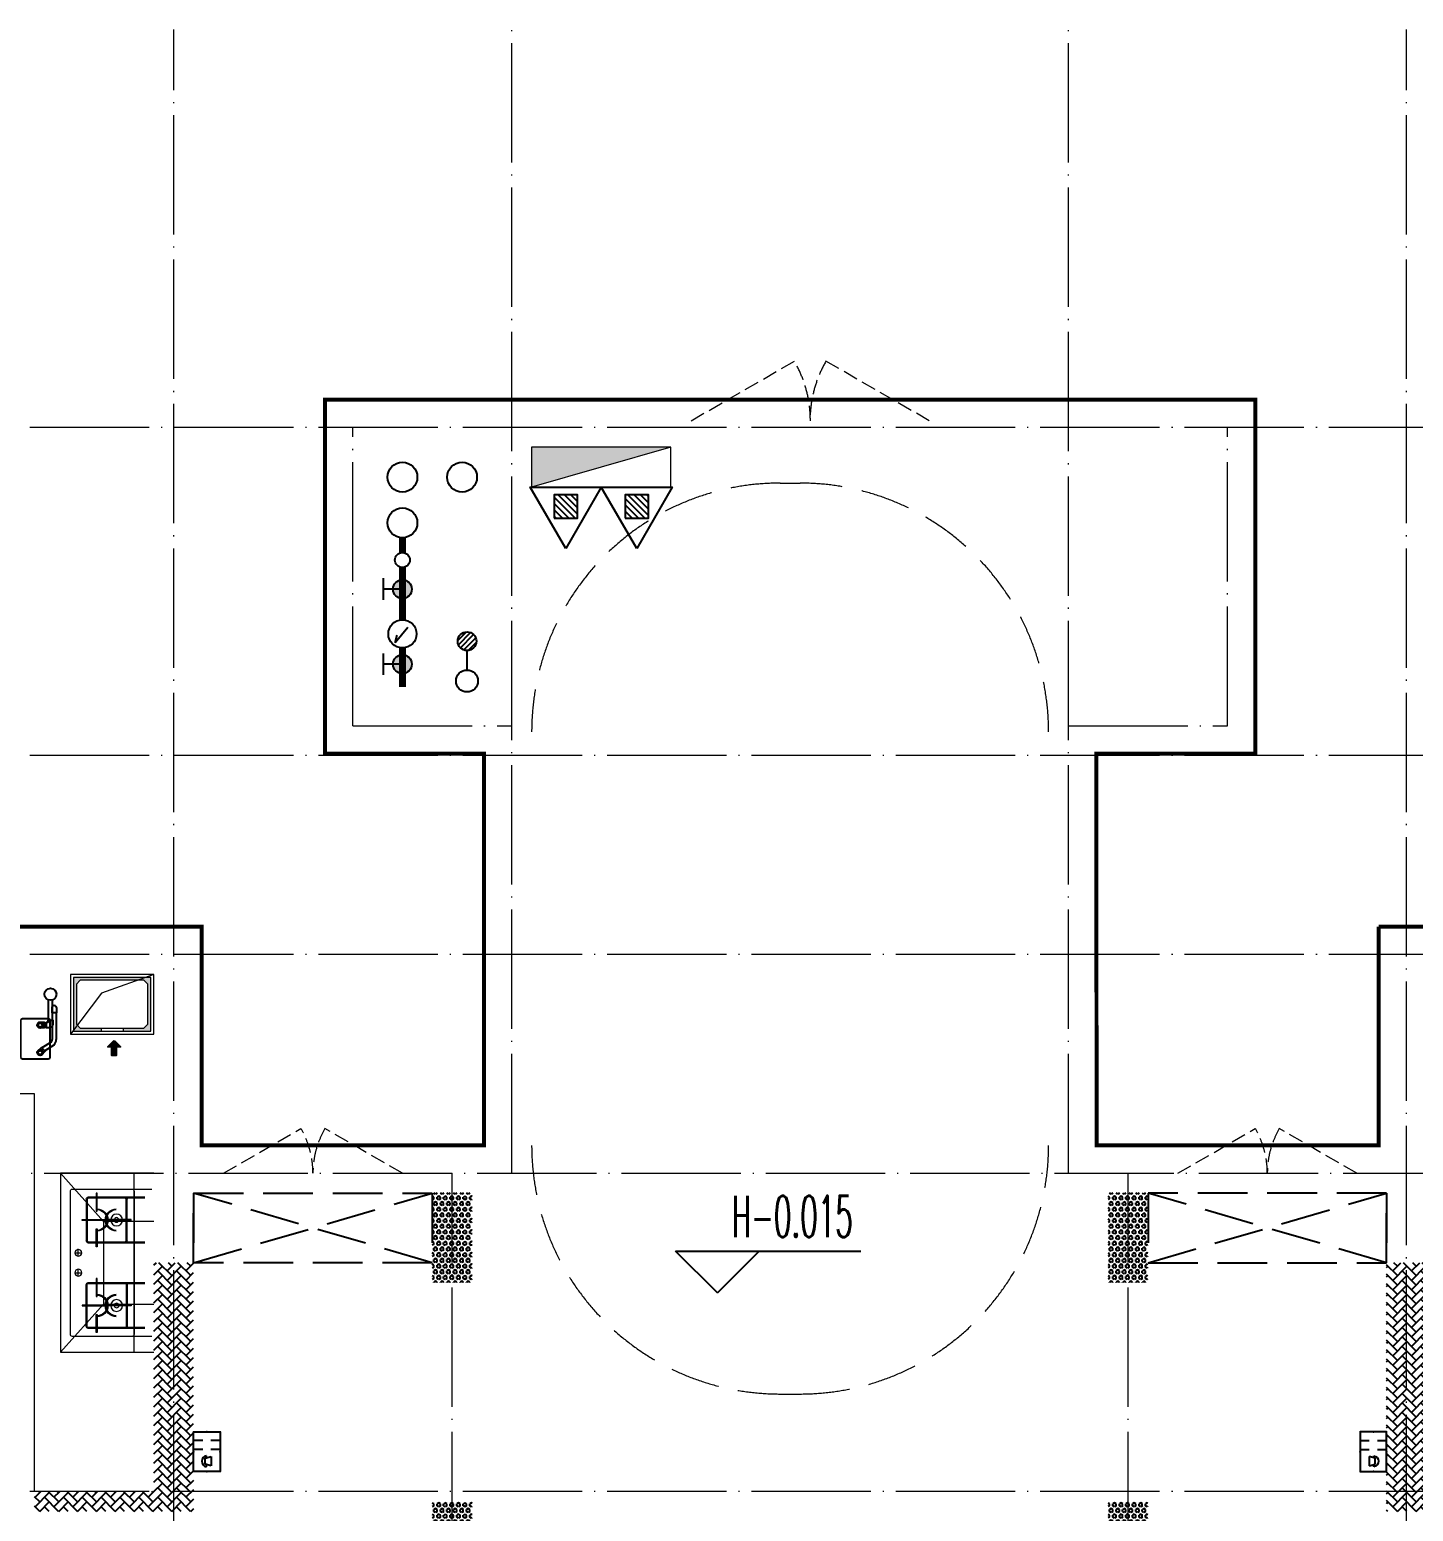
# Model space of a CAD drawing. Extents: x 27938 to 983267, y -209821 to 1628073.
# Drawn here: x 715192 to 722151, y -169535 to -162085 of the extents above; entities that cross this region are included whole.
import ezdxf
from ezdxf.enums import TextEntityAlignment as Align

# ---------------------------------------------------------------- set-up
doc = ezdxf.new("R2010")
doc.units = 0
doc.header["$LTSCALE"] = 1000
doc.header["$MEASUREMENT"] = 0
for name, pattern in [('A户型$0$DASH', [0.35, 0.25, -0.1]), ('DASH', [0.35, 0.25, -0.1]), ('DOTE', [2.42, 2, -0.2, 0.02, -0.2])]:
    doc.linetypes.add(name, pattern=pattern)
for name, color, linetype in [('3.5方案汇报，与郭总、侯月琴确定户型_t8$0$2020.03.04 -1安徽标准化洋房户型(UA）_t8_t8$0$看线', 154, 'Continuous'), ('5fur', 250, 'Continuous'), ('AH-FURNITURE', 1, 'Continuous'), ('DIM_ELEV', 3, 'Continuous'), ('EQUIP-安防', 3, 'Continuous'), ('EQUIP_地漏', 7, 'Continuous'), ('EQUIP_消防', 7, 'Continuous'), ('VPIPE-凝结', 150, 'Continuous'), ('VPIPE-废水', 31, 'Continuous'), ('VPIPE-消防', 1, 'TG_X'), ('VPIPE-给水', 3, 'TG_J'), ('保温', 6, 'Continuous'), ('建筑-排气道', 9, 'Continuous'), ('污水', 3, 'Continuous'), ('给水', 4, 'Continuous')]:
    doc.layers.add(name, color=color, linetype=linetype)
for name, color, linetype, lineweight in [('DOTE', 19, 'DOTE', 9), ('EQUIP_消火栓', 242, 'Continuous', 18), ('LVTRY', 1, 'Continuous', 13), ('PUB_HATCH', 8, 'Continuous', 9), ('STAIR', 2, 'Continuous', 18), ('WINDOW', 144, 'Continuous', 15), ('平面-空调预留孔', 173, 'Continuous', 15), ('立面-洞口示意', 152, 'Continuous', 13)]:
    doc.layers.add(name, color=color, linetype=linetype, lineweight=lineweight)
doc.styles.add('_TCH_DIM', font='SIMPLEX.shx', dxfattribs={"width": 0.7, "bigfont": 'GBCBIG.shx'})
doc.styles.add('_TEL_DIM', font='SIMPLEX', dxfattribs={"width": 0.8, "height": 3.5, "bigfont": 'HZTXT'})
doc.styles.add('DIM_FONT', font='SIMPLEX.shx', dxfattribs={"width": 0.56})
doc.styles.add('TG_LINETYPE', font='SIMPLEX', dxfattribs={"width": 0.8, "height": 3, "bigfont": 'HZTXT'})
doc.linetypes.add('TG_J', pattern='A,2,-0.22,["J",TG_LINETYPE,S=0.1,R=0,X=-0.18,Y=-0.15],0', length=2.22)
doc.linetypes.add('TG_X', pattern='A,4,-0.3,["X",TG_LINETYPE,S=0.1,R=0,X=-0.23,Y=-0.15],0', length=4.3)
pattern_1 = [(45, (0, 0), (0, 47.4157523), [100.584, -33.528]), (135, (23.708, 23.708), (3e-15, 47.4157523), [100.584, -33.528])]
pattern_2 = [(90, (0, 0), (-16.49778, 1e-15), [9.525, -19.05]), (210, (0, 0), (8.24889, -14.2874966), [9.525, -19.05]), (150, (6e-16, 9.525), (-8.24889, -14.2874966), [9.525, -19.05])]

# ---------------------------------------------------------------- blocks, each defined once
blk = doc.blocks.new('GFDGDGRDGRDG')
at = {"layer": 'DOTE', "linetype": 'DOTE', "ltscale": 0.3}
for p, q in [((609093.7, 360558.3), (609093.7, 376108.3)), ((610793.7, 370358.3), (610793.7, 376108.3)), ((613593.7, 370358.3), (613593.7, 376108.3)), ((615293.7, 360558.3), (615293.7, 376108.3)), ((626393.7, 374108.3), (573593.7, 374108.3)), ((609993.7, 372608.3), (609993.7, 374108.3)), ((614393.7, 372608.3), (614393.7, 374108.3)), ((609993.7, 372608.3), (610793.7, 372608.3)), ((613593.7, 372608.3), (614393.7, 372608.3)), ((626393.7, 372458.3), (573593.7, 372458.3)), ((626393.7, 371458.3), (573593.7, 371458.3)), ((573593.7, 370358.3), (626393.7, 370358.3)), ((610493.7, 368458.3), (610493.7, 370358.3)), ((613893.7, 368458.3), (613893.7, 370358.3)), ((626393.7, 368758.3), (573593.7, 368758.3))]:
    blk.add_line(p, q, dxfattribs=at)
blk = doc.blocks.new('VDGVDVXVE')
at = {"layer": '5fur', "linetype": 'A户型$0$DASH'}
blk.add_line((584793.7, 369908.3), (585993.7, 370258.3), dxfattribs=at)
for points in [[(585993.7, 369908.3), (584793.7, 370258.3)], [(584793.7, 370258.3), (584793.7, 369908.3), (584793.7, 370258.3), (585993.7, 370258.3), (585993.7, 369908.3), (584793.7, 369908.3)]]:
    blk.add_lwpolyline(points, dxfattribs=at)
blk = doc.blocks.new('$TwtSys$00000434')
for p, q in [((-0.5, 0.5), (-0.5, -0.5)), ((-0.5, -0.5), (0.5, 0.5)), ((0.5, 0.5), (-0.5, 0.5)), ((0.5, -0.5), (0.5, 0.5)), ((-0.5, -0.5), (0.5, -0.5))]:
    blk.add_line(p, q)
blk.add_solid([(0.5, -0.5), (0.5, 0.5), (-0.5, -0.5)])
blk = doc.blocks.new('$TwtSys$00000546')
h = blk.add_hatch()
h.set_pattern_fill('ANSI31', color=1, scale=200, style=0)
h.set_pattern_definition([(45, (-38543.802, -6670.83), (-17.67767, 17.67767), [])])
h.paths.add_polyline_path([(-64.9, 173.7), (64.9, 173.7), (64.9, 43.9), (-64.9, 43.9)])
at = {"color": 1}
for points in [[(0, 343.6), (-198.4, 0), (198.4, 0)], [(-64.9, 173.7), (64.9, 173.7), (64.9, 43.9), (-64.9, 43.9)]]:
    blk.add_lwpolyline(points, close=True, dxfattribs=at)
blk = doc.blocks.new('VDVDVDCZSCCS')
at = {"layer": '保温', "linetype": 'Continuous', "ltscale": 10}
h = blk.add_hatch(dxfattribs=at)
h.set_pattern_fill('HEX', color=251, scale=10, angle=90, style=0)
h.set_pattern_definition(pattern_2)
h.paths.add_polyline_path([(546716.7, 372073.7), (546916.7, 372073.7), (546916.6, 372523.7), (546716.6, 372523.7)])
h = blk.add_hatch(dxfattribs=at)
h.set_pattern_fill('HEX', color=251, scale=10, angle=90, style=0)
h.set_pattern_definition(pattern_2)
h.paths.add_polyline_path([(550316.4, 372073.8), (550116.4, 372073.8), (550116.5, 372523.8), (550316.5, 372523.8)])
at = {"layer": '保温', "linetype": 'ByBlock', "ltscale": 10}
h = blk.add_hatch(dxfattribs=at)
h.set_pattern_fill('AR-HBONE', color=251, scale=55)
h.set_pattern_definition(pattern_1)
h.paths.add_polyline_path([(545316.6, 372173.7), (545316.7, 370923.7), (545516.7, 370923.7), (545516.6, 372173.7)])
h = blk.add_hatch(dxfattribs=at)
h.set_pattern_fill('AR-HBONE', color=251, scale=55)
h.set_pattern_definition(pattern_1)
h.paths.add_polyline_path([(551716.6, 372173.7), (551716.5, 370923.7), (551516.5, 370923.7), (551516.6, 372173.7)])
h = blk.add_hatch(dxfattribs=at)
h.set_pattern_fill('AR-HBONE', color=251, scale=55)
h.set_pattern_definition(pattern_1)
h.paths.add_polyline_path([(545316.7, 370923.7), (545316.7, 371023.7), (544716.7, 371023.7), (544716.7, 370923.7)])
at = {"layer": '保温', "linetype": 'Continuous', "ltscale": 10}
h = blk.add_hatch(dxfattribs=at)
h.set_pattern_fill('HEX', color=251, scale=10, angle=90, style=0)
h.set_pattern_definition(pattern_2)
h.paths.add_polyline_path([(546716.7, 370823.7), (546916.7, 370823.7), (546916.6, 370973.7), (546716.6, 370973.7)])
h = blk.add_hatch(dxfattribs=at)
h.set_pattern_fill('HEX', color=251, scale=10, angle=90, style=0)
h.set_pattern_definition(pattern_2)
h.paths.add_polyline_path([(550316.4, 370823.8), (550116.4, 370823.8), (550116.5, 370973.8), (550316.5, 370973.8)])
blk = doc.blocks.new('A$C2705576B')
at = {"layer": '给水'}
h = blk.add_hatch(color=256, dxfattribs=at)
edge = h.paths.add_edge_path()
edge.add_arc((417.5, -1741.2), 47.2, 0, 360)
h = blk.add_hatch(color=256, dxfattribs=at)
edge = h.paths.add_edge_path()
edge.add_arc((794.7, -1741.2), 47.2, 0, 360)
for p, q in [((363.1, -1645.4), (471.8, -1645.4)), ((417.5, -1741.2), (417.5, -1645.4)), ((601.1, -1768.1), (525.3, -1704.3)), ((525.3, -1704.3), (564, -1715)), ((740.3, -1645.4), (849, -1645.4)), ((794.7, -1741.2), (794.7, -1645.4))]:
    blk.add_line(p, q, dxfattribs=at)
at = {"layer": '给水', "const_width": 35.4}
for points in [[(499.1, -1741.2), (302.5, -1741.2)], [(903.5, -1741.2), (640.6, -1741.2)], [(1052.8, -1741.2), (978.5, -1741.2)]]:
    blk.add_lwpolyline(points, dxfattribs=at)
at = {"layer": '给水'}
for centre, radius in [((417.5, -1741.2), 47.2), ((569.8, -1741.2), 70.8), ((794.7, -1741.2), 47.2), ((941, -1741.2), 37.5)]:
    blk.add_circle(centre, radius, dxfattribs=at)
blk = doc.blocks.new('$TwtSys$00000141')
at = {"color": 1}
for p, q in [((-47.1, 3.8), (-5, 45.9)), ((-47.1, 3.8), (-5, 45.9)), ((-43.6, -17.5), (17.5, 43.6)), ((-43.6, -17.5), (17.5, 43.6)), ((-33.2, -33.2), (33.2, 33.2)), ((-33.2, -33.2), (33.2, 33.2)), ((-16.2, -43.5), (43.8, 16.4)), ((-16.2, -43.5), (43.8, 16.4)), ((5.7, -46.1), (46.1, -5.7)), ((5.7, -46.1), (46.1, -5.7))]:
    blk.add_line(p, q, dxfattribs=at)
blk.add_circle((0, 0), 47, dxfattribs=at)
blk.add_circle((0, 0), 47, dxfattribs=at)
blk = doc.blocks.new('A$C60D053AF')
at = {"layer": 'AH-FURNITURE', "color": 8}
for p, q in [((192.5, -71), (327.6, -71)), ((232.5, -90), (128.3, -90)), ((232.5, -110), (128.3, -110)), ((192.5, -91), (327.6, -91)), ((245, -129.5), (245, -122.5)), ((265, -129.5), (265, -122.5)), ((341.7, -96.9), (370, -143.2)), ((355.9, -82.7), (384.2, -129)), ((255, -281), (255, -251)), ((255, -281), (393, -281)), ((393, -281), (393, -251))]:
    blk.add_line(p, q, dxfattribs=at)
for points in [[(170, -68, 1), (170, -94), (192.5, -94), (192.5, -68)], [(234, -251), (414, -251, 0.414214), (424, -241), (424, -111, 0.414214), (414, -101), (234, -101, 0.414214), (224, -111), (224, -241, 0.414214)], [(268, -122.5), (268, -107, 0.414214), (248, -87), (232.5, -87), (232.5, -113), (242, -113), (242, -122.5)], [(242, -152, 1), (268, -152), (268, -129.5), (242, -129.5)], [(383.8, -161.2, 1), (402.2, -142.8), (386.3, -126.9), (367.9, -145.3)]]:
    blk.add_lwpolyline(points, format="xyb", close=True, dxfattribs=at)
for centre, radius in [((100, -100), 30), ((255, -152), 15), ((255, -152), 10), ((393, -152), 15), ((393, -152), 10)]:
    blk.add_circle(centre, radius, dxfattribs=at)
for radius in [40, 20]:
    blk.add_arc((327.6, -111), radius, 45, 90, dxfattribs=at)
blk = doc.blocks.new('*U67')
h = blk.add_hatch(color=5)
h.set_gradient(color1=(0, 0, 255), rotation=180, tint=1)
h.paths.add_polyline_path([(0, 0), (-6.35, -6.35), (-6.35, -2.159), (-15, -2.159), (-15, 2.159), (-6.35, 2.159), (-6.35, 6.35)])
at = {"color": 0, "linetype": 'Continuous'}
blk.add_lwpolyline([(0, 0), (-6.35, -6.35), (-6.35, -2.159), (-15, -2.159), (-15, 2.159), (-6.35, 2.159), (-6.35, 6.35)], close=True, dxfattribs=at)
blk = doc.blocks.new('sgrsefv')
at = {"layer": 'PUB_HATCH'}
blk.add_hatch(color=256, dxfattribs=at).paths.add_polyline_path([(1112933.3, 840916.3), (1112933.3, 840646.3), (1113073.3, 840646.3), (1113073.3, 840661.3), (1112968.3, 840661.3), (1112948.3, 840681.3), (1112948.3, 840881.3), (1112968.3, 840901.3), (1113288.3, 840901.3), (1113308.3, 840881.3), (1113308.3, 840681.3), (1113288.3, 840661.3), (1113183.3, 840661.3), (1113183.3, 840646.3), (1113323.3, 840646.3), (1113323.3, 840916.3)])
at = {"layer": 'LVTRY', "color": 1}
for p, q in [((1113073.3, 840661.3), (1113073.3, 840646.3)), ((1113183.3, 840661.3), (1113183.3, 840646.3))]:
    blk.add_line(p, q, dxfattribs=at)
for points in [[(1112918.3, 840931.3), (1113338.3, 840931.3), (1113338.3, 840631.3), (1112918.3, 840631.3)], [(1112933.3, 840916.3), (1113323.3, 840916.3), (1113323.3, 840646.3), (1112933.3, 840646.3)], [(1113288.3, 840661.3), (1112968.3, 840661.3), (1112948.3, 840681.3), (1112948.3, 840881.3), (1112968.3, 840901.3), (1113288.3, 840901.3), (1113308.3, 840881.3), (1113308.3, 840681.3), (1113288.3, 840661.3)]]:
    blk.add_lwpolyline(points, close=True, dxfattribs=at)
at = {"layer": '立面-洞口示意'}
blk.add_lwpolyline([(1112918.3, 840931.3), (1113181.8, 840837.4), (1113338.3, 840631.3)], dxfattribs=at)
at = {"layer": '建筑-排气道', "xscale": -5, "yscale": 5, "zscale": 5, "rotation": 270}
blk.add_blockref('*U67', (1113118.4, 840599), dxfattribs=at)
blk = doc.blocks.new('rtyg7uyhg')
at = {"layer": 'LVTRY'}
for p, q in [((193590.3, 45458.1), (193590.3, 45069.5)), ((194234.6, 45488.8), (193621, 45488.8)), ((194265.3, 45069.5), (194265.3, 45458.1)), ((193682.3, 45407), (193887.8, 45407)), ((193896.4, 45429.9), (193857.6, 45326.3)), ((193875.3, 45316), (193945.6, 45401.5)), ((193925.8, 45440.4), (193940.1, 45432.2)), ((194111.9, 45407), (194173.3, 45407)), ((193621, 45130.8), (193621, 45345.6)), ((193857.6, 45326.3), (193875.3, 45316)), ((194009.6, 45345.6), (194009.6, 45130.8)), ((194050.5, 45130.8), (194050.5, 45345.6)), ((194234.6, 45345.6), (194234.6, 45130.8)), ((193621, 45038.8), (194234.6, 45038.8)), ((193948.3, 45069.5), (193682.3, 45069.5)), ((194173.3, 45069.5), (194111.9, 45069.5))]:
    blk.add_line(p, q, dxfattribs=at)
for centre, radius in [((193866.4, 45437.7), 20.5), ((193989.2, 45437.7), 20.5), ((194071, 45437.7), 20.5), ((193815.3, 45238.2), 25.6), ((194137.5, 45238.2), 25.6)]:
    blk.add_circle(centre, radius, dxfattribs=at)
for centre, radius, start, end in [((193621, 45458.1), 30.7, 89.99999, 179.99999), ((194234.6, 45458.1), 30.7, 359.99999, 89.99999), ((193682.3, 45345.6), 61.4, 89.99999, 179.99999), ((193915.6, 45422.7), 20.5, 59.99999, 159.46231), ((193929.8, 45414.5), 20.5, 320.53767, 59.99999), ((193948.3, 45345.6), 61.4, 359.99999, 89.99999), ((194111.9, 45345.6), 61.4, 89.99999, 179.99999), ((194173.3, 45345.6), 61.4, 359.99999, 89.99999), ((193682.3, 45130.8), 61.4, 179.99999, 269.99999), ((193948.3, 45130.8), 61.4, 269.99999, 359.99999), ((194111.9, 45130.8), 61.4, 179.99999, 269.99999), ((194173.3, 45130.8), 61.4, 269.99999, 359.99999), ((193621, 45069.5), 30.7, 179.99999, 269.99999), ((194234.6, 45069.5), 30.7, 269.99999, 359.99999)]:
    blk.add_arc(centre, radius, start, end, dxfattribs=at)
at = {"layer": 'LVTRY', "style": 'DIM_FONT', "width": 0.8, "flags": 9}
for tag in ['YSIZE', 'XSIZE']:
    blk.add_attdef(tag, (193927.8, 45487.8), '', height=0.5, rotation=89.99999, dxfattribs=at)
blk = doc.blocks.new('A-Kitchen-7')
at = {"layer": 'LVTRY'}
for p, q in [((-518.7, 779.7), (-7.2, 834.3)), ((-515, 756), (-518.7, 779.7)), ((-3.6, 810.6), (-515, 756)), ((515, 756), (-515, 756)), ((-515, 756), (-515, 40)), ((-485.6, 760.5), (-484.9, 756)), ((-29.1, 767), (-112.1, 756)), ((-29.1, 767), (-35.2, 806.4)), ((-7.2, 834.3), (-3.6, 810.6)), ((515, 780), (0, 780)), ((0, 756), (0, 780)), ((515, 756), (515, 780)), ((515, 40), (515, 756)), ((-515, 40), (515, 40))]:
    blk.add_line(p, q, dxfattribs=at)
blk.add_lwpolyline([(-468.9, 40), (-468.9, 0), (468.9, 0), (468.9, 40)], close=True, dxfattribs=at)
blk = doc.blocks.new('FRSDFDGDGDRGDR')
at = {"layer": '平面-空调预留孔'}
for p, q in [((699612.3, 775044), (699612.3, 775441.2)), ((699618.9, 775447.8), (699746.3, 775447.8)), ((699746.3, 775447.8), (699746.3, 775355.4)), ((699719.9, 775342.2), (699719.9, 775143)), ((699726.5, 775348.8), (699739.7, 775348.8)), ((699726.5, 775136.4), (699739.7, 775136.4)), ((699746.3, 775129.8), (699746.3, 775037.4)), ((699746.3, 775037.4), (699618.9, 775037.4))]:
    blk.add_line(p, q, dxfattribs=at)
blk.add_lwpolyline([(699766.1, 775166.7), (699792.5, 775153.5), (699792.5, 775057.2), (699766.1, 775044), (699766.1, 775017.6), (699618.9, 775017.6, -0.414214), (699592.5, 775044), (699592.5, 775441.2, -0.414214), (699618.9, 775467.6), (699766.1, 775467.6), (699766.1, 775441.2), (699792.5, 775428), (699792.5, 775331.6), (699766.1, 775318.4)], format="xyb", close=True, dxfattribs=at)
for centre, radius in [((699739.7, 775331.6), 10.6), ((699739.7, 775243.2), 15.8), ((699739.7, 775153.5), 10.6)]:
    blk.add_circle(centre, radius, dxfattribs=at)
for centre, start, end in [((699618.9, 775441.2), 90, 180), ((699726.5, 775342.2), 90, 180), ((699739.7, 775355.4), 270, 360), ((699726.5, 775143), 180, 270), ((699739.7, 775129.8), 0, 90), ((699618.9, 775044), 180, 270)]:
    blk.add_arc(centre, 6.6, start, end, dxfattribs=at)
blk = doc.blocks.new('vcxvcdfvdxv')
at = {"layer": 'LVTRY', "color": 251}
for p, q in [((582293.7, 370358.3), (582763.9, 370358.3)), ((582393.7, 369458.3), (582393.7, 370358.3)), ((582547.9, 370115.4), (582763.9, 370358.3)), ((582763.9, 370358.3), (582763.9, 369458.3)), ((582293.7, 370115.4), (582547.9, 370115.4)), ((582547.9, 370115.4), (582547.9, 369700.3)), ((582547.9, 369700.3), (582293.7, 369700.3)), ((582763.9, 369458.3), (582547.9, 369700.3)), ((582763.9, 369458.3), (582293.7, 369458.3))]:
    blk.add_line(p, q, dxfattribs=at)
at = {"layer": 'LVTRY'}
for p, q in [((582703.7, 370278.3), (582303.7, 370278.3)), ((582393.7, 370268.3), (582393.7, 369548.3)), ((582713.7, 369548.3), (582713.7, 370268.3)), ((582338.7, 370238.3), (582623.7, 370238.3)), ((582338.7, 370233.3), (582623.7, 370233.3)), ((582428.7, 370018.3), (582428.7, 370228.3)), ((582433.7, 370018.3), (582433.7, 370228.3)), ((582578.9, 370168.3), (582578.9, 370258.3)), ((582578.9, 370258.3), (582583.4, 370258.3)), ((582583.4, 370258.3), (582583.4, 370168.3)), ((582628.7, 370228.3), (582628.7, 370018.3)), ((582633.7, 370228.3), (582633.7, 370018.3)), ((582408.7, 370125.6), (582536.2, 370125.6)), ((582408.7, 370121.1), (582408.7, 370125.6)), ((582536.2, 370121.1), (582408.7, 370121.1)), ((582653.7, 370125.6), (582526.2, 370125.6)), ((582526.2, 370125.6), (582526.2, 370121.1)), ((582526.2, 370121.1), (582653.7, 370121.1)), ((582536.2, 370125.6), (582536.2, 370121.1)), ((582583.4, 370168.3), (582578.9, 370168.3)), ((582653.7, 370121.1), (582653.7, 370125.6)), ((582393.7, 369700.3), (582393.7, 370115.4)), ((582583.4, 370078.3), (582578.9, 370078.3)), ((582578.9, 370078.3), (582578.9, 369988.3)), ((582583.4, 369988.3), (582583.4, 370078.3)), ((582623.7, 370013.3), (582338.7, 370013.3)), ((582623.7, 370008.3), (582338.7, 370008.3)), ((582578.9, 369988.3), (582583.4, 369988.3)), ((582673.7, 369938.9), (582673.7, 369977.7)), ((582693.1, 369958.3), (582654.3, 369958.3)), ((582578.9, 369738.3), (582578.9, 369828.3)), ((582578.9, 369828.3), (582583.4, 369828.3)), ((582583.4, 369828.3), (582583.4, 369738.3)), ((582693.1, 369858.3), (582654.3, 369858.3)), ((582673.7, 369838.9), (582673.7, 369877.7)), ((582623.7, 369808.3), (582338.7, 369808.3)), ((582623.7, 369803.3), (582338.7, 369803.3)), ((582428.7, 369798.3), (582428.7, 369588.3)), ((582433.7, 369798.3), (582433.7, 369588.3)), ((582628.7, 369588.3), (582628.7, 369798.3)), ((582633.7, 369588.3), (582633.7, 369798.3)), ((582536.2, 369695.6), (582408.7, 369695.6)), ((582408.7, 369695.6), (582408.7, 369691.1)), ((582408.7, 369691.1), (582536.2, 369691.1)), ((582526.2, 369691.1), (582526.2, 369695.6)), ((582526.2, 369695.6), (582653.7, 369695.6)), ((582653.7, 369691.1), (582526.2, 369691.1)), ((582536.2, 369691.1), (582536.2, 369695.6)), ((582583.4, 369738.3), (582578.9, 369738.3)), ((582653.7, 369695.6), (582653.7, 369691.1)), ((582583.4, 369648.3), (582578.9, 369648.3)), ((582578.9, 369648.3), (582578.9, 369558.3)), ((582583.4, 369558.3), (582583.4, 369648.3)), ((582303.7, 369538.3), (582703.7, 369538.3)), ((582338.7, 369583.3), (582623.7, 369583.3)), ((582338.7, 369578.3), (582623.7, 369578.3)), ((582578.9, 369558.3), (582583.4, 369558.3))]:
    blk.add_line(p, q, dxfattribs=at)
blk.add_lwpolyline([(582893.7, 368758.3), (582893.7, 370758.3), (583993.7, 370758.3), (583993.7, 369632.3)], dxfattribs=at)
for centre, radius in [((582481.2, 370123.3), 29.7), ((582481.2, 370123.3), 11.7), ((582673.7, 369958.3), 17), ((582673.7, 369858.3), 17), ((582481.2, 369693.3), 29.7), ((582481.2, 369693.3), 11.7)]:
    blk.add_circle(centre, radius, dxfattribs=at)
for centre, radius, start, end in [((582403.7, 370268.3), 10, 90, 180), ((582703.7, 370268.3), 10, 0, 90), ((582438.7, 370228.3), 10, 90, 180), ((582438.7, 370228.3), 5, 90, 180), ((582623.7, 370228.3), 10, 0, 90), ((582623.7, 370228.3), 5, 0, 90), ((582481.2, 370123.3), 56.7, 2.27424, 87.72576), ((582481.2, 370123.3), 52.2, 2.47041, 87.52959), ((582481.2, 370123.3), 56.7, 272.27424, 357.72576), ((582481.2, 370123.3), 52.2, 272.47041, 357.52959), ((582581.2, 370123.3), 56.7, 92.27424, 177.72576), ((582581.2, 370123.3), 56.7, 182.27424, 267.72576), ((582581.2, 370123.3), 52.2, 92.47041, 177.52959), ((582581.2, 370123.3), 52.2, 182.47041, 267.52959), ((582438.7, 370018.3), 10, 180, 270), ((582438.7, 370018.3), 5, 180, 270), ((582623.7, 370018.3), 5, 270, 0), ((582623.7, 370018.3), 10, 270, 0), ((582438.7, 369798.3), 10, 90, 180), ((582438.7, 369798.3), 5, 90, 180), ((582481.2, 369693.3), 56.7, 2.27424, 87.72576), ((582481.2, 369693.3), 52.2, 2.47041, 87.52959), ((582581.2, 369693.3), 56.7, 92.27424, 177.72576), ((582581.2, 369693.3), 52.2, 92.47041, 177.52959), ((582623.7, 369798.3), 10, 0, 90), ((582623.7, 369798.3), 5, 0, 90), ((582481.2, 369693.3), 56.7, 272.27424, 357.72576), ((582481.2, 369693.3), 52.2, 272.47041, 357.52959), ((582581.2, 369693.3), 56.7, 182.27424, 267.72576), ((582581.2, 369693.3), 52.2, 182.47041, 267.52959), ((582403.7, 369548.3), 10, 180, 270), ((582438.7, 369588.3), 10, 180, 270), ((582438.7, 369588.3), 5, 180, 270), ((582623.7, 369588.3), 5, 270, 0), ((582623.7, 369588.3), 10, 270, 0), ((582703.7, 369548.3), 10, 270, 0)]:
    blk.add_arc(centre, radius, start, end, dxfattribs=at)
for name, p in [('sgrsefv', (-530624.6, -469573)), ('rtyg7uyhg', (389578.4, 325769.5))]:
    blk.add_blockref(name, p)
at = {"rotation": 90}
blk.add_blockref('FRSDFDGDGDRGDR', (1359511.2, -328434.2), dxfattribs=at)
at = {"xscale": -1, "rotation": 90}
blk.add_blockref('A$C60D053AF', (582713.7, 371358.3), dxfattribs=at)
at = {"layer": 'LVTRY', "color": 1, "extrusion": (0, 0, -1), "xscale": -0.7999999999883585, "yscale": 0.7999999999883585, "zscale": -0.7999999999883585, "rotation": 270}
blk.add_blockref('A-Kitchen-7', (-584593.7, 369220.3), dxfattribs=at)
blk = doc.blocks.new('$equip$00002628')
at = {"linetype": 'Continuous'}
for p, q in [((-0.625, 0.415), (0.625, 0.415)), ((-0.625, -0.415), (-0.625, 0.415)), ((-0.472, 0.01), (-0.409, 0.01)), ((-0.446, -0.138), (-0.395, 0.058)), ((-0.395, 0.058), (-0.395, 0.058)), ((-0.395, 0.058), (-0.206, 0.058)), ((-0.206, 0.058), (-0.155, -0.138)), ((-0.191, 0.01), (-0.129, 0.01)), ((0.071, 0.129), (0.071, 0.415)), ((0.35, 0.129), (0.35, 0.415)), ((0.625, 0.415), (0.625, -0.415)), ((0.625, -0.415), (-0.625, -0.415)), ((-0.155, -0.138), (-0.446, -0.138)), ((0.071, -0.415), (0.071, -0.129)), ((0.35, -0.415), (0.35, -0.129))]:
    blk.add_line(p, q, dxfattribs=at)
at = {"const_width": 0.05}
blk.add_lwpolyline([(-0.625, 0.415), (0.625, 0.415), (0.625, -0.415), (-0.625, -0.415), (-0.625, 0.415), (0.625, 0.415)], dxfattribs=at)
at = {"linetype": 'Continuous'}
blk.add_arc((-0.3, -0.011), 0.173, 6.9897, 173.0103, dxfattribs=at)
for p in [(-0.625, 0), (0, 0.415), (0, -0.415), (0.625, 0)]:
    blk.add_point(p)
at = {"color": 7, "style": '_TEL_DIM', "flags": 1}
blk.add_attdef('A', text='', height=0.000025, dxfattribs=at).set_placement((0, 0), align=Align.MIDDLE_CENTER)
blk = doc.blocks.new('HGFHGGGDFGRD')
at = {"layer": 'EQUIP-安防', "yscale": 160, "zscale": 160}
for p, xscale, rotation in [((716083, 371223.7), 160, 90), ((721950.2, 371223.7), -160, 270)]:
    blk.add_blockref('$equip$00002628', p, dxfattribs=dict(at, xscale=xscale, rotation=rotation))

msp = doc.modelspace()

# ---------------------------------------------------------------- linework, layer by layer
at = {"color": 5, "linetype": 'DASH', "ltscale": 0.8, "const_width": 20}
for points in [[(697576.6, -166594.8), (700016.6, -166594.8), (716056.6, -166594.8), (716056.6, -167694.8), (717476.6, -167694.8), (717476.6, -165724.8), (716676.6, -165724.8), (716676.6, -163944.8), (721356.6, -163944.8), (721356.6, -165724.8), (720556.6, -165724.8), (720558, -167694.8), (721976.6, -167694.8), (721976.6, -166594.8)], [(721976.6, -166594.8), (731356.6, -166594.8)]]:
    msp.add_lwpolyline(points, dxfattribs=at)
at = {"layer": 'DIM_ELEV'}
for p, q in [((718650.7, -168436), (718440.7, -168226)), ((718440.7, -168226), (719371.6, -168226)), ((718650.7, -168436), (718860.7, -168226))]:
    msp.add_line(p, q, dxfattribs=at)
at = {"layer": 'STAIR', "color": 251, "linetype": 'DASH'}
for points in [[(717716.6, -165614.8, -0.414214), (718966.6, -164364.8), (719066.6, -164364.8, -0.414214), (720316.6, -165614.8)], [(717716.6, -167694.8, 0.414214), (718966.6, -168944.8), (719066.6, -168944.8, 0.414214), (720316.6, -167694.8)]]:
    msp.add_lwpolyline(points, format="xyb", dxfattribs=at)
at = {"layer": 'VPIPE-凝结'}
msp.add_line((717391.6, -165304.8), (717391.6, -165206.8), dxfattribs=at)
at = {"layer": 'VPIPE-废水'}
msp.add_circle((717391.6, -165359.8), 55, dxfattribs=at)
at = {"layer": 'VPIPE-消防', "linetype": 'Continuous'}
msp.add_circle((717366.6, -164334.8), 75, dxfattribs=at)
at = {"layer": 'VPIPE-给水', "linetype": 'Continuous'}
for centre in [(717066.6, -164334.8), (717066.6, -164564.8)]:
    msp.add_circle(centre, 75, dxfattribs=at)
at = {"layer": 'WINDOW', "color": 250, "linetype": 'DASH', "ltscale": 0.3}
for points in [[(718518.4, -164051.5), (719038, -163751.5, -0.131652), (719118.4, -164051.5)], [(719716.6, -164051.5), (719197, -163751.5, 0.131652), (719116.6, -164051.5)], [(716166.6, -167834.8), (716556.3, -167609.9, -0.131605), (716616.6, -167834.8)], [(717066.6, -167834.8), (716676.8, -167609.9, 0.131605), (716616.6, -167834.8)], [(720966.6, -167834.8), (721356.3, -167609.9, -0.131605), (721416.6, -167834.8)], [(721866.6, -167834.8), (721476.8, -167609.9, 0.131605), (721416.6, -167834.8)]]:
    msp.add_lwpolyline(points, format="xyb", dxfattribs=at)

# ---------------------------------------------------------------- block references
for name, p in [('VDGVDVXVE', (131222.9, -538193.1)), ('VDVDVDCZSCCS', (170500, -540458.5)), ('HGFHGGGDFGRD', (0, -540458.5))]:
    msp.add_blockref(name, p)
at = {"xscale": -1}
for name, p in [('vcxvcdfvdxv', (1298110.3, -538193.1)), ('VDGVDVXVE', (1306810.3, -538193.1))]:
    msp.add_blockref(name, p, dxfattribs=at)
at = {"layer": '3.5方案汇报，与郭总、侯月琴确定户型_t8$0$2020.03.04 -1安徽标准化洋房户型(UA）_t8_t8$0$看线', "ltscale": 10}
msp.add_blockref('GFDGDGRDGRDG', (106822.9, -538193.1), dxfattribs=at)
at = {"layer": 'EQUIP_地漏'}
msp.add_blockref('$TwtSys$00000141', (717391.6, -165159.8), dxfattribs=at)
at = {"layer": 'EQUIP_消火栓', "xscale": 700, "yscale": 200, "zscale": 700, "rotation": 180.00000000036}
msp.add_blockref('$TwtSys$00000434', (718066.6, -164284.8), dxfattribs=at)
at = {"layer": 'EQUIP_消防', "xscale": -0.9, "yscale": 0.9, "zscale": 0.9, "rotation": 180}
for p in [(717888, -164384.8), (718245.1, -164384.8)]:
    msp.add_blockref('$TwtSys$00000546', p, dxfattribs=at)
at = {"layer": '污水', "rotation": 90.0000000004691}
msp.add_blockref('A$C2705576B', (715325.4, -165692.6), dxfattribs=at)

# ---------------------------------------------------------------- texts
at = {"layer": 'DIM_ELEV', "color": 7, "style": '_TCH_DIM', "width": 0.494118}
msp.add_text('H-0.015', height=208.25, dxfattribs=at).set_placement((718723.4, -168156))

doc.saveas('drawing.dxf')
